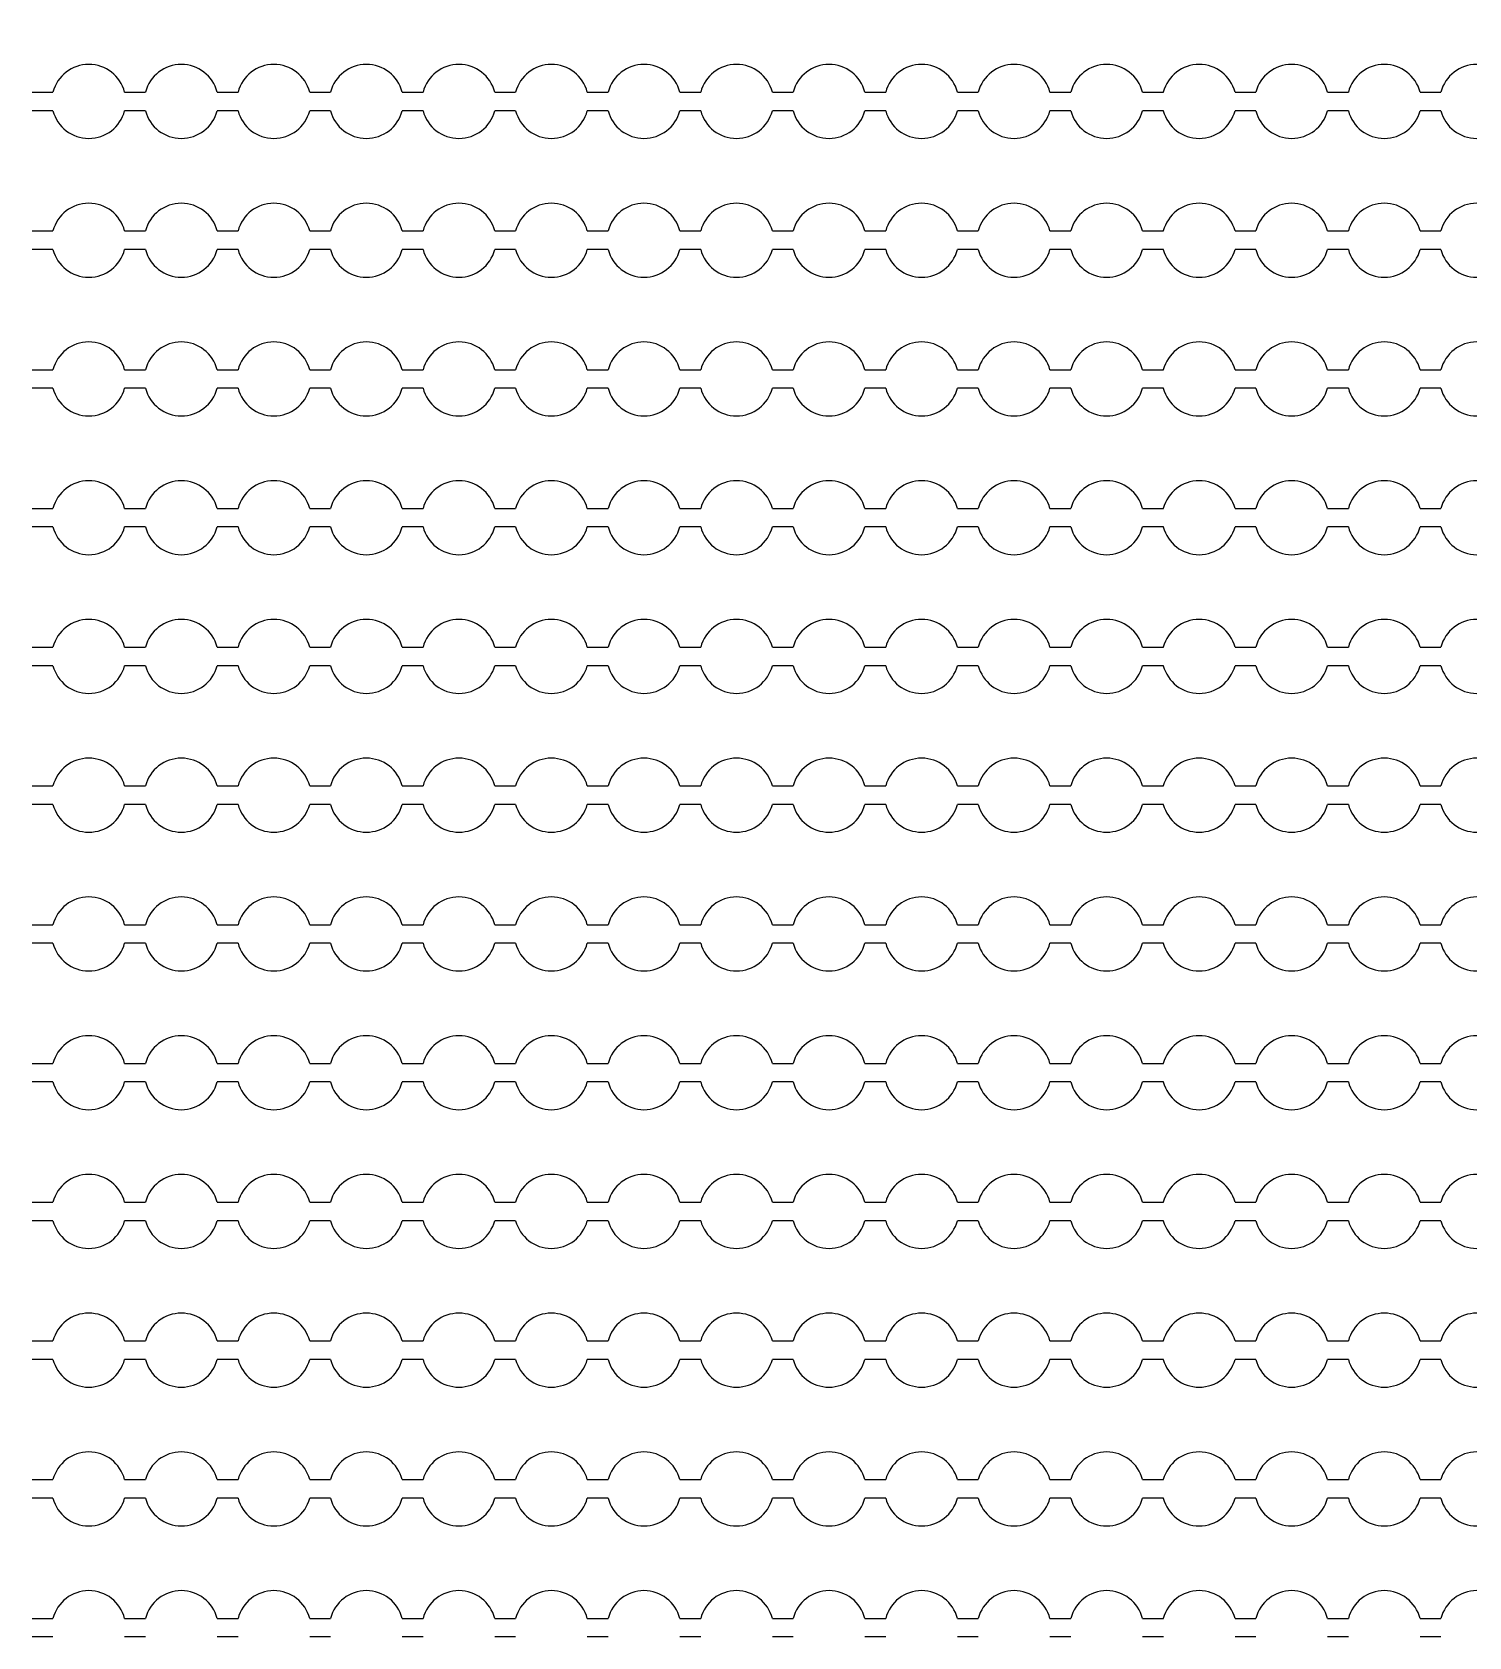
# Model space of a CAD drawing. Extents: x 4056 to 105656, y 4120 to 105720.
# Drawn here: x 34414 to 35190, y 33198 to 34065 of the extents above; entities that cross this region are included whole.
import ezdxf

# ---------------------------------------------------------------- set-up
doc = ezdxf.new("R2010")
doc.units = 13
doc.header["$MEASUREMENT"] = 0
doc.layers.add('Main Layer', color=7, linetype='Continuous', lineweight=0)

msp = doc.modelspace()

# ---------------------------------------------------------------- linework, layer by layer
for p, q in [((34413.87, 34032.98), (34425.14, 34032.98)), ((34463.87, 34032.98), (34475.14, 34032.98)), ((34513.87, 34032.98), (34525.14, 34032.98)), ((34563.87, 34032.98), (34575.14, 34032.98)), ((34613.87, 34032.98), (34625.14, 34032.98)), ((34663.87, 34032.98), (34675.14, 34032.98)), ((34713.87, 34032.98), (34725.14, 34032.98)), ((34763.87, 34032.98), (34775.14, 34032.98)), ((34813.87, 34032.98), (34825.14, 34032.98)), ((34863.87, 34032.98), (34875.14, 34032.98)), ((34913.87, 34032.98), (34925.14, 34032.98)), ((34963.87, 34032.98), (34975.14, 34032.98)), ((35013.87, 34032.98), (35025.14, 34032.98)), ((35063.87, 34032.98), (35075.14, 34032.98)), ((35113.87, 34032.98), (35125.14, 34032.98)), ((35163.87, 34032.98), (35175.14, 34032.98)), ((34425.14, 34022.98), (34413.87, 34022.98)), ((34475.14, 34022.98), (34463.87, 34022.98)), ((34525.14, 34022.98), (34513.87, 34022.98)), ((34575.14, 34022.98), (34563.87, 34022.98)), ((34625.14, 34022.98), (34613.87, 34022.98)), ((34675.14, 34022.98), (34663.87, 34022.98)), ((34725.14, 34022.98), (34713.87, 34022.98)), ((34775.14, 34022.98), (34763.87, 34022.98)), ((34825.14, 34022.98), (34813.87, 34022.98)), ((34875.14, 34022.98), (34863.87, 34022.98)), ((34925.14, 34022.98), (34913.87, 34022.98)), ((34975.14, 34022.98), (34963.87, 34022.98)), ((35025.14, 34022.98), (35013.87, 34022.98)), ((35075.14, 34022.98), (35063.87, 34022.98)), ((35125.14, 34022.98), (35113.87, 34022.98)), ((35175.14, 34022.98), (35163.87, 34022.98)), ((34413.87, 33957.98), (34425.14, 33957.98)), ((34463.87, 33957.98), (34475.14, 33957.98)), ((34513.87, 33957.98), (34525.14, 33957.98)), ((34563.87, 33957.98), (34575.14, 33957.98)), ((34613.87, 33957.98), (34625.14, 33957.98)), ((34663.87, 33957.98), (34675.14, 33957.98)), ((34713.87, 33957.98), (34725.14, 33957.98)), ((34763.87, 33957.98), (34775.14, 33957.98)), ((34813.87, 33957.98), (34825.14, 33957.98)), ((34863.87, 33957.98), (34875.14, 33957.98)), ((34913.87, 33957.98), (34925.14, 33957.98)), ((34963.87, 33957.98), (34975.14, 33957.98)), ((35013.87, 33957.98), (35025.14, 33957.98)), ((35063.87, 33957.98), (35075.14, 33957.98)), ((35113.87, 33957.98), (35125.14, 33957.98)), ((35163.87, 33957.98), (35175.14, 33957.98)), ((34425.14, 33947.98), (34413.87, 33947.98)), ((34475.14, 33947.98), (34463.87, 33947.98)), ((34525.14, 33947.98), (34513.87, 33947.98)), ((34575.14, 33947.98), (34563.87, 33947.98)), ((34625.14, 33947.98), (34613.87, 33947.98)), ((34675.14, 33947.98), (34663.87, 33947.98)), ((34725.14, 33947.98), (34713.87, 33947.98)), ((34775.14, 33947.98), (34763.87, 33947.98)), ((34825.14, 33947.98), (34813.87, 33947.98)), ((34875.14, 33947.98), (34863.87, 33947.98)), ((34925.14, 33947.98), (34913.87, 33947.98)), ((34975.14, 33947.98), (34963.87, 33947.98)), ((35025.14, 33947.98), (35013.87, 33947.98)), ((35075.14, 33947.98), (35063.87, 33947.98)), ((35125.14, 33947.98), (35113.87, 33947.98)), ((35175.14, 33947.98), (35163.87, 33947.98)), ((34413.87, 33882.98), (34425.14, 33882.98)), ((34463.87, 33882.98), (34475.14, 33882.98)), ((34513.87, 33882.98), (34525.14, 33882.98)), ((34563.87, 33882.98), (34575.14, 33882.98)), ((34613.87, 33882.98), (34625.14, 33882.98)), ((34663.87, 33882.98), (34675.14, 33882.98)), ((34713.87, 33882.98), (34725.14, 33882.98)), ((34763.87, 33882.98), (34775.14, 33882.98)), ((34813.87, 33882.98), (34825.14, 33882.98)), ((34863.87, 33882.98), (34875.14, 33882.98)), ((34913.87, 33882.98), (34925.14, 33882.98)), ((34963.87, 33882.98), (34975.14, 33882.98)), ((35013.87, 33882.98), (35025.14, 33882.98)), ((35063.87, 33882.98), (35075.14, 33882.98)), ((35113.87, 33882.98), (35125.14, 33882.98)), ((35163.87, 33882.98), (35175.14, 33882.98)), ((34425.14, 33872.98), (34413.87, 33872.98)), ((34475.14, 33872.98), (34463.87, 33872.98)), ((34525.14, 33872.98), (34513.87, 33872.98)), ((34575.14, 33872.98), (34563.87, 33872.98)), ((34625.14, 33872.98), (34613.87, 33872.98)), ((34675.14, 33872.98), (34663.87, 33872.98)), ((34725.14, 33872.98), (34713.87, 33872.98)), ((34775.14, 33872.98), (34763.87, 33872.98)), ((34825.14, 33872.98), (34813.87, 33872.98)), ((34875.14, 33872.98), (34863.87, 33872.98)), ((34925.14, 33872.98), (34913.87, 33872.98)), ((34975.14, 33872.98), (34963.87, 33872.98)), ((35025.14, 33872.98), (35013.87, 33872.98)), ((35075.14, 33872.98), (35063.87, 33872.98)), ((35125.14, 33872.98), (35113.87, 33872.98)), ((35175.14, 33872.98), (35163.87, 33872.98)), ((34413.87, 33807.98), (34425.14, 33807.98)), ((34463.87, 33807.98), (34475.14, 33807.98)), ((34513.87, 33807.98), (34525.14, 33807.98)), ((34563.87, 33807.98), (34575.14, 33807.98)), ((34613.87, 33807.98), (34625.14, 33807.98)), ((34663.87, 33807.98), (34675.14, 33807.98)), ((34713.87, 33807.98), (34725.14, 33807.98)), ((34763.87, 33807.98), (34775.14, 33807.98)), ((34813.87, 33807.98), (34825.14, 33807.98)), ((34863.87, 33807.98), (34875.14, 33807.98)), ((34913.87, 33807.98), (34925.14, 33807.98)), ((34963.87, 33807.98), (34975.14, 33807.98)), ((35013.87, 33807.98), (35025.14, 33807.98)), ((35063.87, 33807.98), (35075.14, 33807.98)), ((35113.87, 33807.98), (35125.14, 33807.98)), ((35163.87, 33807.98), (35175.14, 33807.98)), ((34425.14, 33797.98), (34413.87, 33797.98)), ((34475.14, 33797.98), (34463.87, 33797.98)), ((34525.14, 33797.98), (34513.87, 33797.98)), ((34575.14, 33797.98), (34563.87, 33797.98)), ((34625.14, 33797.98), (34613.87, 33797.98)), ((34675.14, 33797.98), (34663.87, 33797.98)), ((34725.14, 33797.98), (34713.87, 33797.98)), ((34775.14, 33797.98), (34763.87, 33797.98)), ((34825.14, 33797.98), (34813.87, 33797.98)), ((34875.14, 33797.98), (34863.87, 33797.98)), ((34925.14, 33797.98), (34913.87, 33797.98)), ((34975.14, 33797.98), (34963.87, 33797.98)), ((35025.14, 33797.98), (35013.87, 33797.98)), ((35075.14, 33797.98), (35063.87, 33797.98)), ((35125.14, 33797.98), (35113.87, 33797.98)), ((35175.14, 33797.98), (35163.87, 33797.98)), ((34413.87, 33732.98), (34425.14, 33732.98)), ((34463.87, 33732.98), (34475.14, 33732.98)), ((34513.87, 33732.98), (34525.14, 33732.98)), ((34563.87, 33732.98), (34575.14, 33732.98)), ((34613.87, 33732.98), (34625.14, 33732.98)), ((34663.87, 33732.98), (34675.14, 33732.98)), ((34713.87, 33732.98), (34725.14, 33732.98)), ((34763.87, 33732.98), (34775.14, 33732.98)), ((34813.87, 33732.98), (34825.14, 33732.98)), ((34863.87, 33732.98), (34875.14, 33732.98)), ((34913.87, 33732.98), (34925.14, 33732.98)), ((34963.87, 33732.98), (34975.14, 33732.98)), ((35013.87, 33732.98), (35025.14, 33732.98)), ((35063.87, 33732.98), (35075.14, 33732.98)), ((35113.87, 33732.98), (35125.14, 33732.98)), ((35163.87, 33732.98), (35175.14, 33732.98)), ((34425.14, 33722.98), (34413.87, 33722.98)), ((34475.14, 33722.98), (34463.87, 33722.98)), ((34525.14, 33722.98), (34513.87, 33722.98)), ((34575.14, 33722.98), (34563.87, 33722.98)), ((34625.14, 33722.98), (34613.87, 33722.98)), ((34675.14, 33722.98), (34663.87, 33722.98)), ((34725.14, 33722.98), (34713.87, 33722.98)), ((34775.14, 33722.98), (34763.87, 33722.98)), ((34825.14, 33722.98), (34813.87, 33722.98)), ((34875.14, 33722.98), (34863.87, 33722.98)), ((34925.14, 33722.98), (34913.87, 33722.98)), ((34975.14, 33722.98), (34963.87, 33722.98)), ((35025.14, 33722.98), (35013.87, 33722.98)), ((35075.14, 33722.98), (35063.87, 33722.98)), ((35125.14, 33722.98), (35113.87, 33722.98)), ((35175.14, 33722.98), (35163.87, 33722.98)), ((34413.87, 33657.98), (34425.14, 33657.98)), ((34463.87, 33657.98), (34475.14, 33657.98)), ((34513.87, 33657.98), (34525.14, 33657.98)), ((34563.87, 33657.98), (34575.14, 33657.98)), ((34613.87, 33657.98), (34625.14, 33657.98)), ((34663.87, 33657.98), (34675.14, 33657.98)), ((34713.87, 33657.98), (34725.14, 33657.98)), ((34763.87, 33657.98), (34775.14, 33657.98)), ((34813.87, 33657.98), (34825.14, 33657.98)), ((34863.87, 33657.98), (34875.14, 33657.98)), ((34913.87, 33657.98), (34925.14, 33657.98)), ((34963.87, 33657.98), (34975.14, 33657.98)), ((35013.87, 33657.98), (35025.14, 33657.98)), ((35063.87, 33657.98), (35075.14, 33657.98)), ((35113.87, 33657.98), (35125.14, 33657.98)), ((35163.87, 33657.98), (35175.14, 33657.98)), ((34425.14, 33647.98), (34413.87, 33647.98)), ((34475.14, 33647.98), (34463.87, 33647.98)), ((34525.14, 33647.98), (34513.87, 33647.98)), ((34575.14, 33647.98), (34563.87, 33647.98)), ((34625.14, 33647.98), (34613.87, 33647.98)), ((34675.14, 33647.98), (34663.87, 33647.98)), ((34725.14, 33647.98), (34713.87, 33647.98)), ((34775.14, 33647.98), (34763.87, 33647.98)), ((34825.14, 33647.98), (34813.87, 33647.98)), ((34875.14, 33647.98), (34863.87, 33647.98)), ((34925.14, 33647.98), (34913.87, 33647.98)), ((34975.14, 33647.98), (34963.87, 33647.98)), ((35025.14, 33647.98), (35013.87, 33647.98)), ((35075.14, 33647.98), (35063.87, 33647.98)), ((35125.14, 33647.98), (35113.87, 33647.98)), ((35175.14, 33647.98), (35163.87, 33647.98)), ((34413.87, 33582.98), (34425.14, 33582.98)), ((34463.87, 33582.98), (34475.14, 33582.98)), ((34513.87, 33582.98), (34525.14, 33582.98)), ((34563.87, 33582.98), (34575.14, 33582.98)), ((34613.87, 33582.98), (34625.14, 33582.98)), ((34663.87, 33582.98), (34675.14, 33582.98)), ((34713.87, 33582.98), (34725.14, 33582.98)), ((34763.87, 33582.98), (34775.14, 33582.98)), ((34813.87, 33582.98), (34825.14, 33582.98)), ((34863.87, 33582.98), (34875.14, 33582.98)), ((34913.87, 33582.98), (34925.14, 33582.98)), ((34963.87, 33582.98), (34975.14, 33582.98)), ((35013.87, 33582.98), (35025.14, 33582.98)), ((35063.87, 33582.98), (35075.14, 33582.98)), ((35113.87, 33582.98), (35125.14, 33582.98)), ((35163.87, 33582.98), (35175.14, 33582.98)), ((34425.14, 33572.98), (34413.87, 33572.98)), ((34475.14, 33572.98), (34463.87, 33572.98)), ((34525.14, 33572.98), (34513.87, 33572.98)), ((34575.14, 33572.98), (34563.87, 33572.98)), ((34625.14, 33572.98), (34613.87, 33572.98)), ((34675.14, 33572.98), (34663.87, 33572.98)), ((34725.14, 33572.98), (34713.87, 33572.98)), ((34775.14, 33572.98), (34763.87, 33572.98)), ((34825.14, 33572.98), (34813.87, 33572.98)), ((34875.14, 33572.98), (34863.87, 33572.98)), ((34925.14, 33572.98), (34913.87, 33572.98)), ((34975.14, 33572.98), (34963.87, 33572.98)), ((35025.14, 33572.98), (35013.87, 33572.98)), ((35075.14, 33572.98), (35063.87, 33572.98)), ((35125.14, 33572.98), (35113.87, 33572.98)), ((35175.14, 33572.98), (35163.87, 33572.98)), ((34413.87, 33507.98), (34425.14, 33507.98)), ((34463.87, 33507.98), (34475.14, 33507.98)), ((34513.87, 33507.98), (34525.14, 33507.98)), ((34563.87, 33507.98), (34575.14, 33507.98)), ((34613.87, 33507.98), (34625.14, 33507.98)), ((34663.87, 33507.98), (34675.14, 33507.98)), ((34713.87, 33507.98), (34725.14, 33507.98)), ((34763.87, 33507.98), (34775.14, 33507.98)), ((34813.87, 33507.98), (34825.14, 33507.98)), ((34863.87, 33507.98), (34875.14, 33507.98)), ((34913.87, 33507.98), (34925.14, 33507.98)), ((34963.87, 33507.98), (34975.14, 33507.98)), ((35013.87, 33507.98), (35025.14, 33507.98)), ((35063.87, 33507.98), (35075.14, 33507.98)), ((35113.87, 33507.98), (35125.14, 33507.98)), ((35163.87, 33507.98), (35175.14, 33507.98)), ((34425.14, 33497.98), (34413.87, 33497.98)), ((34475.14, 33497.98), (34463.87, 33497.98)), ((34525.14, 33497.98), (34513.87, 33497.98)), ((34575.14, 33497.98), (34563.87, 33497.98)), ((34625.14, 33497.98), (34613.87, 33497.98)), ((34675.14, 33497.98), (34663.87, 33497.98)), ((34725.14, 33497.98), (34713.87, 33497.98)), ((34775.14, 33497.98), (34763.87, 33497.98)), ((34825.14, 33497.98), (34813.87, 33497.98)), ((34875.14, 33497.98), (34863.87, 33497.98)), ((34925.14, 33497.98), (34913.87, 33497.98)), ((34975.14, 33497.98), (34963.87, 33497.98)), ((35025.14, 33497.98), (35013.87, 33497.98)), ((35075.14, 33497.98), (35063.87, 33497.98)), ((35125.14, 33497.98), (35113.87, 33497.98)), ((35175.14, 33497.98), (35163.87, 33497.98)), ((34413.87, 33432.98), (34425.14, 33432.98)), ((34463.87, 33432.98), (34475.14, 33432.98)), ((34513.87, 33432.98), (34525.14, 33432.98)), ((34563.87, 33432.98), (34575.14, 33432.98)), ((34613.87, 33432.98), (34625.14, 33432.98)), ((34663.87, 33432.98), (34675.14, 33432.98)), ((34713.87, 33432.98), (34725.14, 33432.98)), ((34763.87, 33432.98), (34775.14, 33432.98)), ((34813.87, 33432.98), (34825.14, 33432.98)), ((34863.87, 33432.98), (34875.14, 33432.98)), ((34913.87, 33432.98), (34925.14, 33432.98)), ((34963.87, 33432.98), (34975.14, 33432.98)), ((35013.87, 33432.98), (35025.14, 33432.98)), ((35063.87, 33432.98), (35075.14, 33432.98)), ((35113.87, 33432.98), (35125.14, 33432.98)), ((35163.87, 33432.98), (35175.14, 33432.98)), ((34425.14, 33422.98), (34413.87, 33422.98)), ((34475.14, 33422.98), (34463.87, 33422.98)), ((34525.14, 33422.98), (34513.87, 33422.98)), ((34575.14, 33422.98), (34563.87, 33422.98)), ((34625.14, 33422.98), (34613.87, 33422.98)), ((34675.14, 33422.98), (34663.87, 33422.98)), ((34725.14, 33422.98), (34713.87, 33422.98)), ((34775.14, 33422.98), (34763.87, 33422.98)), ((34825.14, 33422.98), (34813.87, 33422.98)), ((34875.14, 33422.98), (34863.87, 33422.98)), ((34925.14, 33422.98), (34913.87, 33422.98)), ((34975.14, 33422.98), (34963.87, 33422.98)), ((35025.14, 33422.98), (35013.87, 33422.98)), ((35075.14, 33422.98), (35063.87, 33422.98)), ((35125.14, 33422.98), (35113.87, 33422.98)), ((35175.14, 33422.98), (35163.87, 33422.98)), ((34413.87, 33357.98), (34425.14, 33357.98)), ((34463.87, 33357.98), (34475.14, 33357.98)), ((34513.87, 33357.98), (34525.14, 33357.98)), ((34563.87, 33357.98), (34575.14, 33357.98)), ((34613.87, 33357.98), (34625.14, 33357.98)), ((34663.87, 33357.98), (34675.14, 33357.98)), ((34713.87, 33357.98), (34725.14, 33357.98)), ((34763.87, 33357.98), (34775.14, 33357.98)), ((34813.87, 33357.98), (34825.14, 33357.98)), ((34863.87, 33357.98), (34875.14, 33357.98)), ((34913.87, 33357.98), (34925.14, 33357.98)), ((34963.87, 33357.98), (34975.14, 33357.98)), ((35013.87, 33357.98), (35025.14, 33357.98)), ((35063.87, 33357.98), (35075.14, 33357.98)), ((35113.87, 33357.98), (35125.14, 33357.98)), ((35163.87, 33357.98), (35175.14, 33357.98)), ((34425.14, 33347.98), (34413.87, 33347.98)), ((34475.14, 33347.98), (34463.87, 33347.98)), ((34525.14, 33347.98), (34513.87, 33347.98)), ((34575.14, 33347.98), (34563.87, 33347.98)), ((34625.14, 33347.98), (34613.87, 33347.98)), ((34675.14, 33347.98), (34663.87, 33347.98)), ((34725.14, 33347.98), (34713.87, 33347.98)), ((34775.14, 33347.98), (34763.87, 33347.98)), ((34825.14, 33347.98), (34813.87, 33347.98)), ((34875.14, 33347.98), (34863.87, 33347.98)), ((34925.14, 33347.98), (34913.87, 33347.98)), ((34975.14, 33347.98), (34963.87, 33347.98)), ((35025.14, 33347.98), (35013.87, 33347.98)), ((35075.14, 33347.98), (35063.87, 33347.98)), ((35125.14, 33347.98), (35113.87, 33347.98)), ((35175.14, 33347.98), (35163.87, 33347.98)), ((34413.87, 33282.98), (34425.14, 33282.98)), ((34463.87, 33282.98), (34475.14, 33282.98)), ((34513.87, 33282.98), (34525.14, 33282.98)), ((34563.87, 33282.98), (34575.14, 33282.98)), ((34613.87, 33282.98), (34625.14, 33282.98)), ((34663.87, 33282.98), (34675.14, 33282.98)), ((34713.87, 33282.98), (34725.14, 33282.98)), ((34763.87, 33282.98), (34775.14, 33282.98)), ((34813.87, 33282.98), (34825.14, 33282.98)), ((34863.87, 33282.98), (34875.14, 33282.98)), ((34913.87, 33282.98), (34925.14, 33282.98)), ((34963.87, 33282.98), (34975.14, 33282.98)), ((35013.87, 33282.98), (35025.14, 33282.98)), ((35063.87, 33282.98), (35075.14, 33282.98)), ((35113.87, 33282.98), (35125.14, 33282.98)), ((35163.87, 33282.98), (35175.14, 33282.98)), ((34425.14, 33272.98), (34413.87, 33272.98)), ((34475.14, 33272.98), (34463.87, 33272.98)), ((34525.14, 33272.98), (34513.87, 33272.98)), ((34575.14, 33272.98), (34563.87, 33272.98)), ((34625.14, 33272.98), (34613.87, 33272.98)), ((34675.14, 33272.98), (34663.87, 33272.98)), ((34725.14, 33272.98), (34713.87, 33272.98)), ((34775.14, 33272.98), (34763.87, 33272.98)), ((34825.14, 33272.98), (34813.87, 33272.98)), ((34875.14, 33272.98), (34863.87, 33272.98)), ((34925.14, 33272.98), (34913.87, 33272.98)), ((34975.14, 33272.98), (34963.87, 33272.98)), ((35025.14, 33272.98), (35013.87, 33272.98)), ((35075.14, 33272.98), (35063.87, 33272.98)), ((35125.14, 33272.98), (35113.87, 33272.98)), ((35175.14, 33272.98), (35163.87, 33272.98)), ((34413.87, 33207.98), (34425.14, 33207.98)), ((34463.87, 33207.98), (34475.14, 33207.98)), ((34513.87, 33207.98), (34525.14, 33207.98)), ((34563.87, 33207.98), (34575.14, 33207.98)), ((34613.87, 33207.98), (34625.14, 33207.98)), ((34663.87, 33207.98), (34675.14, 33207.98)), ((34713.87, 33207.98), (34725.14, 33207.98)), ((34763.87, 33207.98), (34775.14, 33207.98)), ((34813.87, 33207.98), (34825.14, 33207.98)), ((34863.87, 33207.98), (34875.14, 33207.98)), ((34913.87, 33207.98), (34925.14, 33207.98)), ((34963.87, 33207.98), (34975.14, 33207.98)), ((35013.87, 33207.98), (35025.14, 33207.98)), ((35063.87, 33207.98), (35075.14, 33207.98)), ((35113.87, 33207.98), (35125.14, 33207.98)), ((35163.87, 33207.98), (35175.14, 33207.98)), ((34425.14, 33197.98), (34413.87, 33197.98)), ((34475.14, 33197.98), (34463.87, 33197.98)), ((34525.14, 33197.98), (34513.87, 33197.98)), ((34575.14, 33197.98), (34563.87, 33197.98)), ((34625.14, 33197.98), (34613.87, 33197.98)), ((34675.14, 33197.98), (34663.87, 33197.98)), ((34725.14, 33197.98), (34713.87, 33197.98)), ((34775.14, 33197.98), (34763.87, 33197.98)), ((34825.14, 33197.98), (34813.87, 33197.98)), ((34875.14, 33197.98), (34863.87, 33197.98)), ((34925.14, 33197.98), (34913.87, 33197.98)), ((34975.14, 33197.98), (34963.87, 33197.98)), ((35025.14, 33197.98), (35013.87, 33197.98)), ((35075.14, 33197.98), (35063.87, 33197.98)), ((35125.14, 33197.98), (35113.87, 33197.98)), ((35175.14, 33197.98), (35163.87, 33197.98))]:
    msp.add_line(p, q)
for centre, start, end in [((34444.5, 34027.98), 14.47751, 165.52249), ((34494.5, 34027.98), 14.47751, 165.52249), ((34544.5, 34027.98), 14.47751, 165.52249), ((34594.5, 34027.98), 14.47751, 165.52249), ((34644.5, 34027.98), 14.47751, 165.52249), ((34694.5, 34027.98), 14.47751, 165.52249), ((34744.5, 34027.98), 14.47751, 165.52249), ((34794.5, 34027.98), 14.47751, 165.52249), ((34844.5, 34027.98), 14.47751, 165.52249), ((34894.5, 34027.98), 14.47751, 165.52249), ((34944.5, 34027.98), 14.47751, 165.52249), ((34994.5, 34027.98), 14.47751, 165.52249), ((35044.5, 34027.98), 14.47751, 165.52249), ((35094.5, 34027.98), 14.47751, 165.52249), ((35144.5, 34027.98), 14.47751, 165.52249), ((35194.5, 34027.98), 14.47751, 165.52249), ((34444.5, 34027.98), 194.47751, 345.52249), ((34494.5, 34027.98), 194.47751, 345.52249), ((34544.5, 34027.98), 194.47751, 345.52249), ((34594.5, 34027.98), 194.47751, 345.52249), ((34644.5, 34027.98), 194.47751, 345.52249), ((34694.5, 34027.98), 194.47751, 345.52249), ((34744.5, 34027.98), 194.47751, 345.52249), ((34794.5, 34027.98), 194.47751, 345.52249), ((34844.5, 34027.98), 194.47751, 345.52249), ((34894.5, 34027.98), 194.47751, 345.52249), ((34944.5, 34027.98), 194.47751, 345.52249), ((34994.5, 34027.98), 194.47751, 345.52249), ((35044.5, 34027.98), 194.47751, 345.52249), ((35094.5, 34027.98), 194.47751, 345.52249), ((35144.5, 34027.98), 194.47751, 345.52249), ((35194.5, 34027.98), 194.47751, 345.52249), ((34444.5, 33952.98), 14.47751, 165.52249), ((34494.5, 33952.98), 14.47751, 165.52249), ((34544.5, 33952.98), 14.47751, 165.52249), ((34594.5, 33952.98), 14.47751, 165.52249), ((34644.5, 33952.98), 14.47751, 165.52249), ((34694.5, 33952.98), 14.47751, 165.52249), ((34744.5, 33952.98), 14.47751, 165.52249), ((34794.5, 33952.98), 14.47751, 165.52249), ((34844.5, 33952.98), 14.47751, 165.52249), ((34894.5, 33952.98), 14.47751, 165.52249), ((34944.5, 33952.98), 14.47751, 165.52249), ((34994.5, 33952.98), 14.47751, 165.52249), ((35044.5, 33952.98), 14.47751, 165.52249), ((35094.5, 33952.98), 14.47751, 165.52249), ((35144.5, 33952.98), 14.47751, 165.52249), ((35194.5, 33952.98), 14.47751, 165.52249), ((34444.5, 33952.98), 194.47751, 345.52249), ((34494.5, 33952.98), 194.47751, 345.52249), ((34544.5, 33952.98), 194.47751, 345.52249), ((34594.5, 33952.98), 194.47751, 345.52249), ((34644.5, 33952.98), 194.47751, 345.52249), ((34694.5, 33952.98), 194.47751, 345.52249), ((34744.5, 33952.98), 194.47751, 345.52249), ((34794.5, 33952.98), 194.47751, 345.52249), ((34844.5, 33952.98), 194.47751, 345.52249), ((34894.5, 33952.98), 194.47751, 345.52249), ((34944.5, 33952.98), 194.47751, 345.52249), ((34994.5, 33952.98), 194.47751, 345.52249), ((35044.5, 33952.98), 194.47751, 345.52249), ((35094.5, 33952.98), 194.47751, 345.52249), ((35144.5, 33952.98), 194.47751, 345.52249), ((35194.5, 33952.98), 194.47751, 345.52249), ((34444.5, 33877.98), 14.47751, 165.52249), ((34494.5, 33877.98), 14.47751, 165.52249), ((34544.5, 33877.98), 14.47751, 165.52249), ((34594.5, 33877.98), 14.47751, 165.52249), ((34644.5, 33877.98), 14.47751, 165.52249), ((34694.5, 33877.98), 14.47751, 165.52249), ((34744.5, 33877.98), 14.47751, 165.52249), ((34794.5, 33877.98), 14.47751, 165.52249), ((34844.5, 33877.98), 14.47751, 165.52249), ((34894.5, 33877.98), 14.47751, 165.52249), ((34944.5, 33877.98), 14.47751, 165.52249), ((34994.5, 33877.98), 14.47751, 165.52249), ((35044.5, 33877.98), 14.47751, 165.52249), ((35094.5, 33877.98), 14.47751, 165.52249), ((35144.5, 33877.98), 14.47751, 165.52249), ((35194.5, 33877.98), 14.47751, 165.52249), ((34444.5, 33877.98), 194.47751, 345.52249), ((34494.5, 33877.98), 194.47751, 345.52249), ((34544.5, 33877.98), 194.47751, 345.52249), ((34594.5, 33877.98), 194.47751, 345.52249), ((34644.5, 33877.98), 194.47751, 345.52249), ((34694.5, 33877.98), 194.47751, 345.52249), ((34744.5, 33877.98), 194.47751, 345.52249), ((34794.5, 33877.98), 194.47751, 345.52249), ((34844.5, 33877.98), 194.47751, 345.52249), ((34894.5, 33877.98), 194.47751, 345.52249), ((34944.5, 33877.98), 194.47751, 345.52249), ((34994.5, 33877.98), 194.47751, 345.52249), ((35044.5, 33877.98), 194.47751, 345.52249), ((35094.5, 33877.98), 194.47751, 345.52249), ((35144.5, 33877.98), 194.47751, 345.52249), ((35194.5, 33877.98), 194.47751, 345.52249), ((34444.5, 33802.98), 14.47751, 165.52249), ((34494.5, 33802.98), 14.47751, 165.52249), ((34544.5, 33802.98), 14.47751, 165.52249), ((34594.5, 33802.98), 14.47751, 165.52249), ((34644.5, 33802.98), 14.47751, 165.52249), ((34694.5, 33802.98), 14.47751, 165.52249), ((34744.5, 33802.98), 14.47751, 165.52249), ((34794.5, 33802.98), 14.47751, 165.52249), ((34844.5, 33802.98), 14.47751, 165.52249), ((34894.5, 33802.98), 14.47751, 165.52249), ((34944.5, 33802.98), 14.47751, 165.52249), ((34994.5, 33802.98), 14.47751, 165.52249), ((35044.5, 33802.98), 14.47751, 165.52249), ((35094.5, 33802.98), 14.47751, 165.52249), ((35144.5, 33802.98), 14.47751, 165.52249), ((35194.5, 33802.98), 14.47751, 165.52249), ((34444.5, 33802.98), 194.47751, 345.52249), ((34494.5, 33802.98), 194.47751, 345.52249), ((34544.5, 33802.98), 194.47751, 345.52249), ((34594.5, 33802.98), 194.47751, 345.52249), ((34644.5, 33802.98), 194.47751, 345.52249), ((34694.5, 33802.98), 194.47751, 345.52249), ((34744.5, 33802.98), 194.47751, 345.52249), ((34794.5, 33802.98), 194.47751, 345.52249), ((34844.5, 33802.98), 194.47751, 345.52249), ((34894.5, 33802.98), 194.47751, 345.52249), ((34944.5, 33802.98), 194.47751, 345.52249), ((34994.5, 33802.98), 194.47751, 345.52249), ((35044.5, 33802.98), 194.47751, 345.52249), ((35094.5, 33802.98), 194.47751, 345.52249), ((35144.5, 33802.98), 194.47751, 345.52249), ((35194.5, 33802.98), 194.47751, 345.52249), ((34444.5, 33727.98), 14.47751, 165.52249), ((34494.5, 33727.98), 14.47751, 165.52249), ((34544.5, 33727.98), 14.47751, 165.52249), ((34594.5, 33727.98), 14.47751, 165.52249), ((34644.5, 33727.98), 14.47751, 165.52249), ((34694.5, 33727.98), 14.47751, 165.52249), ((34744.5, 33727.98), 14.47751, 165.52249), ((34794.5, 33727.98), 14.47751, 165.52249), ((34844.5, 33727.98), 14.47751, 165.52249), ((34894.5, 33727.98), 14.47751, 165.52249), ((34944.5, 33727.98), 14.47751, 165.52249), ((34994.5, 33727.98), 14.47751, 165.52249), ((35044.5, 33727.98), 14.47751, 165.52249), ((35094.5, 33727.98), 14.47751, 165.52249), ((35144.5, 33727.98), 14.47751, 165.52249), ((35194.5, 33727.98), 14.47751, 165.52249), ((34444.5, 33727.98), 194.47751, 345.52249), ((34494.5, 33727.98), 194.47751, 345.52249), ((34544.5, 33727.98), 194.47751, 345.52249), ((34594.5, 33727.98), 194.47751, 345.52249), ((34644.5, 33727.98), 194.47751, 345.52249), ((34694.5, 33727.98), 194.47751, 345.52249), ((34744.5, 33727.98), 194.47751, 345.52249), ((34794.5, 33727.98), 194.47751, 345.52249), ((34844.5, 33727.98), 194.47751, 345.52249), ((34894.5, 33727.98), 194.47751, 345.52249), ((34944.5, 33727.98), 194.47751, 345.52249), ((34994.5, 33727.98), 194.47751, 345.52249), ((35044.5, 33727.98), 194.47751, 345.52249), ((35094.5, 33727.98), 194.47751, 345.52249), ((35144.5, 33727.98), 194.47751, 345.52249), ((35194.5, 33727.98), 194.47751, 345.52249), ((34444.5, 33652.98), 14.47751, 165.52249), ((34494.5, 33652.98), 14.47751, 165.52249), ((34544.5, 33652.98), 14.47751, 165.52249), ((34594.5, 33652.98), 14.47751, 165.52249), ((34644.5, 33652.98), 14.47751, 165.52249), ((34694.5, 33652.98), 14.47751, 165.52249), ((34744.5, 33652.98), 14.47751, 165.52249), ((34794.5, 33652.98), 14.47751, 165.52249), ((34844.5, 33652.98), 14.47751, 165.52249), ((34894.5, 33652.98), 14.47751, 165.52249), ((34944.5, 33652.98), 14.47751, 165.52249), ((34994.5, 33652.98), 14.47751, 165.52249), ((35044.5, 33652.98), 14.47751, 165.52249), ((35094.5, 33652.98), 14.47751, 165.52249), ((35144.5, 33652.98), 14.47751, 165.52249), ((35194.5, 33652.98), 14.47751, 165.52249), ((34444.5, 33652.98), 194.47751, 345.52249), ((34494.5, 33652.98), 194.47751, 345.52249), ((34544.5, 33652.98), 194.47751, 345.52249), ((34594.5, 33652.98), 194.47751, 345.52249), ((34644.5, 33652.98), 194.47751, 345.52249), ((34694.5, 33652.98), 194.47751, 345.52249), ((34744.5, 33652.98), 194.47751, 345.52249), ((34794.5, 33652.98), 194.47751, 345.52249), ((34844.5, 33652.98), 194.47751, 345.52249), ((34894.5, 33652.98), 194.47751, 345.52249), ((34944.5, 33652.98), 194.47751, 345.52249), ((34994.5, 33652.98), 194.47751, 345.52249), ((35044.5, 33652.98), 194.47751, 345.52249), ((35094.5, 33652.98), 194.47751, 345.52249), ((35144.5, 33652.98), 194.47751, 345.52249), ((35194.5, 33652.98), 194.47751, 345.52249), ((34444.5, 33577.98), 14.47751, 165.52249), ((34494.5, 33577.98), 14.47751, 165.52249), ((34544.5, 33577.98), 14.47751, 165.52249), ((34594.5, 33577.98), 14.47751, 165.52249), ((34644.5, 33577.98), 14.47751, 165.52249), ((34694.5, 33577.98), 14.47751, 165.52249), ((34744.5, 33577.98), 14.47751, 165.52249), ((34794.5, 33577.98), 14.47751, 165.52249), ((34844.5, 33577.98), 14.47751, 165.52249), ((34894.5, 33577.98), 14.47751, 165.52249), ((34944.5, 33577.98), 14.47751, 165.52249), ((34994.5, 33577.98), 14.47751, 165.52249), ((35044.5, 33577.98), 14.47751, 165.52249), ((35094.5, 33577.98), 14.47751, 165.52249), ((35144.5, 33577.98), 14.47751, 165.52249), ((35194.5, 33577.98), 14.47751, 165.52249), ((34444.5, 33577.98), 194.47751, 345.52249), ((34494.5, 33577.98), 194.47751, 345.52249), ((34544.5, 33577.98), 194.47751, 345.52249), ((34594.5, 33577.98), 194.47751, 345.52249), ((34644.5, 33577.98), 194.47751, 345.52249), ((34694.5, 33577.98), 194.47751, 345.52249), ((34744.5, 33577.98), 194.47751, 345.52249), ((34794.5, 33577.98), 194.47751, 345.52249), ((34844.5, 33577.98), 194.47751, 345.52249), ((34894.5, 33577.98), 194.47751, 345.52249), ((34944.5, 33577.98), 194.47751, 345.52249), ((34994.5, 33577.98), 194.47751, 345.52249), ((35044.5, 33577.98), 194.47751, 345.52249), ((35094.5, 33577.98), 194.47751, 345.52249), ((35144.5, 33577.98), 194.47751, 345.52249), ((35194.5, 33577.98), 194.47751, 345.52249), ((34444.5, 33502.98), 14.47751, 165.52249), ((34494.5, 33502.98), 14.47751, 165.52249), ((34544.5, 33502.98), 14.47751, 165.52249), ((34594.5, 33502.98), 14.47751, 165.52249), ((34644.5, 33502.98), 14.47751, 165.52249), ((34694.5, 33502.98), 14.47751, 165.52249), ((34744.5, 33502.98), 14.47751, 165.52249), ((34794.5, 33502.98), 14.47751, 165.52249), ((34844.5, 33502.98), 14.47751, 165.52249), ((34894.5, 33502.98), 14.47751, 165.52249), ((34944.5, 33502.98), 14.47751, 165.52249), ((34994.5, 33502.98), 14.47751, 165.52249), ((35044.5, 33502.98), 14.47751, 165.52249), ((35094.5, 33502.98), 14.47751, 165.52249), ((35144.5, 33502.98), 14.47751, 165.52249), ((35194.5, 33502.98), 14.47751, 165.52249), ((34444.5, 33502.98), 194.47751, 345.52249), ((34494.5, 33502.98), 194.47751, 345.52249), ((34544.5, 33502.98), 194.47751, 345.52249), ((34594.5, 33502.98), 194.47751, 345.52249), ((34644.5, 33502.98), 194.47751, 345.52249), ((34694.5, 33502.98), 194.47751, 345.52249), ((34744.5, 33502.98), 194.47751, 345.52249), ((34794.5, 33502.98), 194.47751, 345.52249), ((34844.5, 33502.98), 194.47751, 345.52249), ((34894.5, 33502.98), 194.47751, 345.52249), ((34944.5, 33502.98), 194.47751, 345.52249), ((34994.5, 33502.98), 194.47751, 345.52249), ((35044.5, 33502.98), 194.47751, 345.52249), ((35094.5, 33502.98), 194.47751, 345.52249), ((35144.5, 33502.98), 194.47751, 345.52249), ((35194.5, 33502.98), 194.47751, 345.52249), ((34444.5, 33427.98), 14.47751, 165.52249), ((34494.5, 33427.98), 14.47751, 165.52249), ((34544.5, 33427.98), 14.47751, 165.52249), ((34594.5, 33427.98), 14.47751, 165.52249), ((34644.5, 33427.98), 14.47751, 165.52249), ((34694.5, 33427.98), 14.47751, 165.52249), ((34744.5, 33427.98), 14.47751, 165.52249), ((34794.5, 33427.98), 14.47751, 165.52249), ((34844.5, 33427.98), 14.47751, 165.52249), ((34894.5, 33427.98), 14.47751, 165.52249), ((34944.5, 33427.98), 14.47751, 165.52249), ((34994.5, 33427.98), 14.47751, 165.52249), ((35044.5, 33427.98), 14.47751, 165.52249), ((35094.5, 33427.98), 14.47751, 165.52249), ((35144.5, 33427.98), 14.47751, 165.52249), ((35194.5, 33427.98), 14.47751, 165.52249), ((34444.5, 33427.98), 194.47751, 345.52249), ((34494.5, 33427.98), 194.47751, 345.52249), ((34544.5, 33427.98), 194.47751, 345.52249), ((34594.5, 33427.98), 194.47751, 345.52249), ((34644.5, 33427.98), 194.47751, 345.52249), ((34694.5, 33427.98), 194.47751, 345.52249), ((34744.5, 33427.98), 194.47751, 345.52249), ((34794.5, 33427.98), 194.47751, 345.52249), ((34844.5, 33427.98), 194.47751, 345.52249), ((34894.5, 33427.98), 194.47751, 345.52249), ((34944.5, 33427.98), 194.47751, 345.52249), ((34994.5, 33427.98), 194.47751, 345.52249), ((35044.5, 33427.98), 194.47751, 345.52249), ((35094.5, 33427.98), 194.47751, 345.52249), ((35144.5, 33427.98), 194.47751, 345.52249), ((35194.5, 33427.98), 194.47751, 345.52249), ((34444.5, 33352.98), 14.47751, 165.52249), ((34494.5, 33352.98), 14.47751, 165.52249), ((34544.5, 33352.98), 14.47751, 165.52249), ((34594.5, 33352.98), 14.47751, 165.52249), ((34644.5, 33352.98), 14.47751, 165.52249), ((34694.5, 33352.98), 14.47751, 165.52249), ((34744.5, 33352.98), 14.47751, 165.52249), ((34794.5, 33352.98), 14.47751, 165.52249), ((34844.5, 33352.98), 14.47751, 165.52249), ((34894.5, 33352.98), 14.47751, 165.52249), ((34944.5, 33352.98), 14.47751, 165.52249), ((34994.5, 33352.98), 14.47751, 165.52249), ((35044.5, 33352.98), 14.47751, 165.52249), ((35094.5, 33352.98), 14.47751, 165.52249), ((35144.5, 33352.98), 14.47751, 165.52249), ((35194.5, 33352.98), 14.47751, 165.52249), ((34444.5, 33352.98), 194.47751, 345.52249), ((34494.5, 33352.98), 194.47751, 345.52249), ((34544.5, 33352.98), 194.47751, 345.52249), ((34594.5, 33352.98), 194.47751, 345.52249), ((34644.5, 33352.98), 194.47751, 345.52249), ((34694.5, 33352.98), 194.47751, 345.52249), ((34744.5, 33352.98), 194.47751, 345.52249), ((34794.5, 33352.98), 194.47751, 345.52249), ((34844.5, 33352.98), 194.47751, 345.52249), ((34894.5, 33352.98), 194.47751, 345.52249), ((34944.5, 33352.98), 194.47751, 345.52249), ((34994.5, 33352.98), 194.47751, 345.52249), ((35044.5, 33352.98), 194.47751, 345.52249), ((35094.5, 33352.98), 194.47751, 345.52249), ((35144.5, 33352.98), 194.47751, 345.52249), ((35194.5, 33352.98), 194.47751, 345.52249), ((34444.5, 33277.98), 14.47751, 165.52249), ((34494.5, 33277.98), 14.47751, 165.52249), ((34544.5, 33277.98), 14.47751, 165.52249), ((34594.5, 33277.98), 14.47751, 165.52249), ((34644.5, 33277.98), 14.47751, 165.52249), ((34694.5, 33277.98), 14.47751, 165.52249), ((34744.5, 33277.98), 14.47751, 165.52249), ((34794.5, 33277.98), 14.47751, 165.52249), ((34844.5, 33277.98), 14.47751, 165.52249), ((34894.5, 33277.98), 14.47751, 165.52249), ((34944.5, 33277.98), 14.47751, 165.52249), ((34994.5, 33277.98), 14.47751, 165.52249), ((35044.5, 33277.98), 14.47751, 165.52249), ((35094.5, 33277.98), 14.47751, 165.52249), ((35144.5, 33277.98), 14.47751, 165.52249), ((35194.5, 33277.98), 14.47751, 165.52249), ((34444.5, 33277.98), 194.47751, 345.52249), ((34494.5, 33277.98), 194.47751, 345.52249), ((34544.5, 33277.98), 194.47751, 345.52249), ((34594.5, 33277.98), 194.47751, 345.52249), ((34644.5, 33277.98), 194.47751, 345.52249), ((34694.5, 33277.98), 194.47751, 345.52249), ((34744.5, 33277.98), 194.47751, 345.52249), ((34794.5, 33277.98), 194.47751, 345.52249), ((34844.5, 33277.98), 194.47751, 345.52249), ((34894.5, 33277.98), 194.47751, 345.52249), ((34944.5, 33277.98), 194.47751, 345.52249), ((34994.5, 33277.98), 194.47751, 345.52249), ((35044.5, 33277.98), 194.47751, 345.52249), ((35094.5, 33277.98), 194.47751, 345.52249), ((35144.5, 33277.98), 194.47751, 345.52249), ((35194.5, 33277.98), 194.47751, 345.52249), ((34444.5, 33202.98), 14.47751, 165.52249), ((34494.5, 33202.98), 14.47751, 165.52249), ((34544.5, 33202.98), 14.47751, 165.52249), ((34594.5, 33202.98), 14.47751, 165.52249), ((34644.5, 33202.98), 14.47751, 165.52249), ((34694.5, 33202.98), 14.47751, 165.52249), ((34744.5, 33202.98), 14.47751, 165.52249), ((34794.5, 33202.98), 14.47751, 165.52249), ((34844.5, 33202.98), 14.47751, 165.52249), ((34894.5, 33202.98), 14.47751, 165.52249), ((34944.5, 33202.98), 14.47751, 165.52249), ((34994.5, 33202.98), 14.47751, 165.52249), ((35044.5, 33202.98), 14.47751, 165.52249), ((35094.5, 33202.98), 14.47751, 165.52249), ((35144.5, 33202.98), 14.47751, 165.52249), ((35194.5, 33202.98), 14.47751, 165.52249)]:
    msp.add_arc(centre, 20, start, end)
at = {"layer": 'Main Layer'}
msp.add_circle((54856, 54920.5), 50800, dxfattribs=at)

doc.saveas('drawing.dxf')
